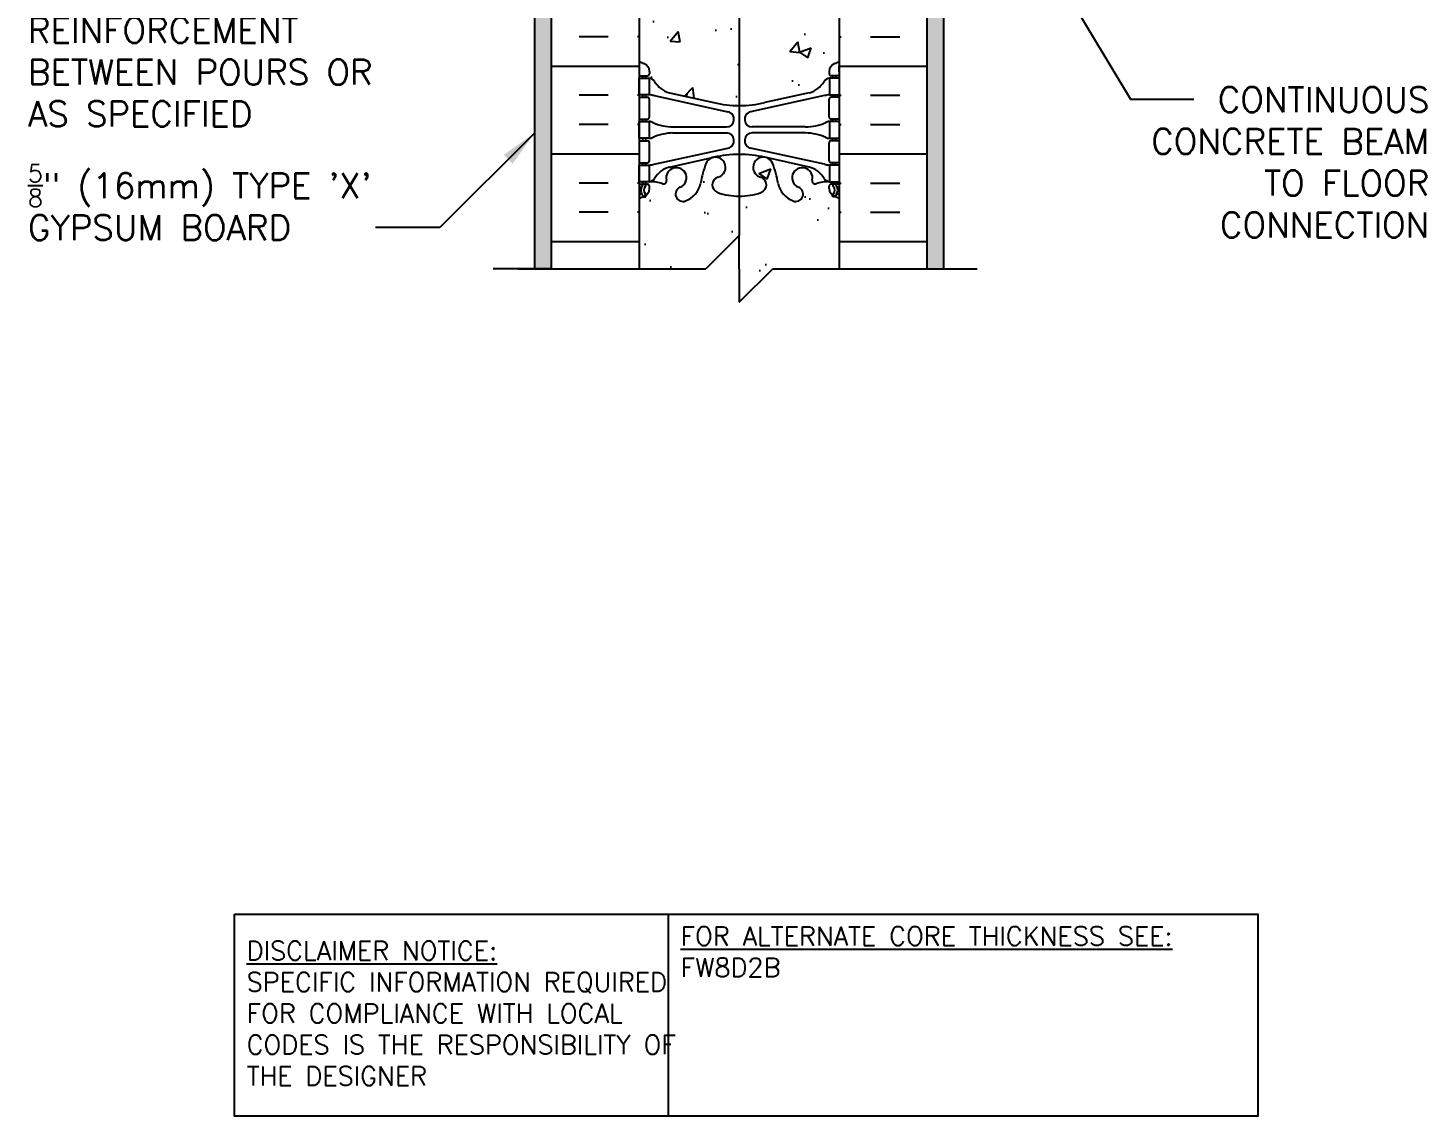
# Model space of a CAD drawing. Header units: inches. Extents: x 82.8 to 134.1, y 273.1 to 353.4.
# Drawn here: x 86.78 to 128.64, y 273.08 to 305.64 of the extents above; entities that cross this region are included whole.
import ezdxf

# ---------------------------------------------------------------- set-up
doc = ezdxf.new("R2010")
doc.units = ezdxf.units.IN
doc.header["$LTSCALE"] = 0.5
doc.header["$MEASUREMENT"] = 0
for name, color, linetype in [('HATCH', 12, 'Continuous'), ('line25', 2, 'Continuous'), ('LINE3', 3, 'Continuous'), ('LINE50', 5, 'Continuous'), ('LINE9', 9, 'Continuous'), ('TEXT', 4, 'Continuous'), ('Web_Edge', 9, 'Continuous')]:
    doc.layers.add(name, color=color, linetype=linetype)
doc.styles.add('DIM', font='romans.shx', dxfattribs={"width": 0.7})
doc.styles.add('ROMANS', font='romans')
doc.styles.get("Standard").update_dxf_attribs({"font": 'romans.shx'})
doc.dimstyles.new('ext', dxfattribs={"dimscale": 12, "dimtxt": 0.09375, "dimasz": 0.09375, "dimexe": 0.09375, "dimexo": 0.0625, "dimgap": 0.0625, "dimtad": 0, "dimjust": 1, "dimdec": 1, "dimzin": 3, "dimdsep": 46, "dimlunit": 4, "dimtxsty": 'DIM', "dimcen": 0.09, "dimdle": 0.09375, "dimclrt": 4, "dimadec": 0, "dimazin": 0, "dimtfac": 1, "dimtdec": 1, "dimtmove": 2, "dimatfit": 3, "dimfxl": 0, "dimfrac": 2, "dimtolj": 1, "dimtzin": 0, "dimarcsym": 0})
doc.dimstyles.new('ext_12', dxfattribs={"dimscale": 12, "dimtxt": 0.075, "dimasz": 0.09375, "dimexe": 0.09375, "dimexo": 0.0625, "dimgap": 0.0625, "dimtad": 1, "dimdec": 1, "dimzin": 2, "dimdsep": 46, "dimlunit": 4, "dimtxsty": 'DIM', "dimcen": 0.09, "dimdle": 0.09375, "dimclrt": 4, "dimadec": 0, "dimazin": 0, "dimtfac": 1, "dimtdec": 1, "dimtmove": 2, "dimatfit": 3, "dimfxl": 0, "dimfrac": 2, "dimtolj": 1, "dimtzin": 0, "dimarcsym": 0})

msp = doc.modelspace()

# ---------------------------------------------------------------- hatches: boundary and pattern name
at = {"layer": 'HATCH'}
h = msp.add_hatch(dxfattribs=at)
h.set_pattern_fill('INSUL', color=256, scale=7, style=0)
h.set_pattern_definition([(180, (216.1514, 0), (0, 2.625), []), (180, (216.1514, 0.875), (0, 2.625), [0.875, -0.875]), (180, (216.1514, 1.75), (0, 2.625), [0.875, -0.875])])
h.paths.add_polyline_path([(105.076, 316.436), (105.076, 298.436), (102.451, 298.436), (102.451, 313.436), (102.451, 316.436), (102.888, 316.436), (102.888, 315.936), (104.388, 315.936), (104.388, 316.436)])
h = msp.add_hatch(dxfattribs=at)
h.set_pattern_fill('INSUL', color=256, scale=7, style=0)
h.paths.add_polyline_path([(111.076, 316.436), (111.076, 298.436), (113.701, 298.436), (113.701, 313.436), (113.701, 316.436), (113.263, 316.436), (113.263, 315.936), (111.763, 315.936), (111.763, 316.436)])
h = msp.add_hatch(dxfattribs=at)
h.set_pattern_fill('AR-SAND', color=256, scale=0.25, style=0)
h.paths.add_polyline_path([(114.201, 315.936), (113.701, 315.936), (113.701, 313.436), (113.701, 298.436), (114.201, 298.436)])
h.paths.add_polyline_path([(102.451, 315.936), (101.951, 315.936), (101.951, 298.436), (102.451, 298.436)])
h = msp.add_hatch(dxfattribs=at)
h.set_pattern_fill('AR-CONC', color=256, scale=0.5)
h.set_pattern_definition([(50, (0, 0), (3.5863, -0.31376), [0.375, -4.125]), (355, (0, 0), (-0.693757, 3.76096), [0.3, -3.3]), (100.4514, (0.299, -0.026), (2.892544, 3.4472), [0.3187, -3.50571]), (46.1842, (0, 1), (5.336207, -0.827596), [0.5625, -6.1875]), (96.6356, (0.4447, 0.931), (4.67331, 4.87059), [0.47805, -5.25857]), (351.1842, (0, 1), (4.67331, 4.87059), [0.45, -4.95]), (21, (0.5, 0.75), (2.984535, -2.013094), [0.375, -4.125]), (326, (0.5, 0.75), (1.216577, 3.62575), [0.3, -3.3]), (71.4514, (0.7487, 0.5822), (4.201112, 1.612656), [0.3187, -3.50571]), (37.5, (0, 0), (0.0607993, 1.6644693), [0, -3.26, 0, -3.35, 0, -3.3125]), (7.5, (0, 0), (1.315348, 1.972059), [0, -1.91, 0, -3.185, 0, -1.2625]), (327.5, (-1.115, 0), (2.669112, -0.1127744), [0, -1.25, 0, -3.9, 0, -5.175]), (317.5, (-1.615, 0), (2.915931, 0.500525), [0, -1.625, 0, -2.59, 0, -3.675])])
h.paths.add_polyline_path([(111.076, 310.217, 0.082415), (110.932, 310.296, -0.317837), (110.766, 310.532), (110.766, 310.599, -0.414214), (110.828, 310.662), (110.876, 310.662), (110.876, 310.732), (110.771, 310.732, -0.188973), (110.615, 310.827, 0.196323), (110.166, 311.173), (108.844, 311.463, 0.057795), (108.076, 311.552, 0.057795), (107.308, 311.463), (105.986, 311.173, 0.196323), (105.537, 310.827, -0.188973), (105.381, 310.732), (105.276, 310.732), (105.276, 310.662), (105.323, 310.662, -0.414214), (105.386, 310.599), (105.386, 310.532, -0.317837), (105.219, 310.296, 0.082415), (105.076, 310.217), (105.076, 304.654, 0.082415), (105.219, 304.575, -0.317837), (105.386, 304.339), (105.386, 304.272, -0.414214), (105.323, 304.209), (105.276, 304.209), (105.276, 304.139), (105.381, 304.139, -0.188973), (105.537, 304.045, 0.196323), (105.986, 303.698), (107.308, 303.408, 0.057795), (108.076, 303.319, 0.057795), (108.844, 303.408), (110.166, 303.698, 0.196323), (110.615, 304.045, -0.188973), (110.771, 304.139), (110.876, 304.139), (110.876, 304.209), (110.828, 304.209, -0.414214), (110.766, 304.272), (110.766, 304.339, -0.317837), (110.932, 304.575, 0.082415), (111.076, 304.654)])
h.paths.add_polyline_path([(111.076, 300.525, 0.064398), (110.966, 300.591), (110.876, 300.591), (110.876, 300.632, -0.249069), (110.766, 300.839), (110.766, 300.907, -0.414214), (110.828, 300.969), (110.876, 300.969), (110.876, 301.039), (110.771, 301.039, 0.10046), (110.377, 300.982, -0.601435), (110.257, 301.087, 2.182095), (109.847, 300.874, -1), (109.684, 300.466, -0.24438), (109.236, 300.986, 0.053157), (109.07, 301.601, 0.223253), (108.869, 301.765), (108.85, 301.77, 0.955472), (108.711, 301.176, -0.735593), (108.724, 300.718, -0.082755), (108.076, 300.61, -0.082755), (107.427, 300.718, -0.735593), (107.44, 301.176, 0.955472), (107.302, 301.77), (107.282, 301.765, 0.223253), (107.082, 301.601, 0.053157), (106.916, 300.986, -0.24438), (106.467, 300.466, -1), (106.304, 300.874, 2.182095), (105.894, 301.087, -0.601435), (105.774, 300.982, 0.10046), (105.381, 301.039), (105.276, 301.039), (105.276, 300.969), (105.323, 300.969, -0.414214), (105.386, 300.907), (105.386, 300.839, -0.249069), (105.276, 300.632), (105.276, 300.591), (105.186, 300.591, 0.064398), (105.076, 300.525), (105.076, 298.436), (107.076, 298.436), (108.076, 299.436), (108.076, 298.436), (108.076, 297.436), (109.076, 298.436), (111.076, 298.436)])

# ---------------------------------------------------------------- linework, layer by layer
at = {"layer": 'line25'}
for p, q in [((105.076, 316.436), (105.076, 298.436)), ((111.076, 298.436), (111.076, 316.436))]:
    msp.add_line(p, q, dxfattribs=at)
at = {"layer": 'LINE3'}
msp.add_line((108.076, 326.936), (108.076, 299.436), dxfattribs=at)
at = {"layer": 'LINE50'}
for p, q in [((102.451, 298.436), (102.451, 316.436)), ((113.701, 298.436), (113.701, 313.436))]:
    msp.add_line(p, q, dxfattribs=at)
at = {"layer": 'LINE9'}
for p, q in [((101.951, 298.436), (101.951, 315.936)), ((114.201, 298.436), (114.201, 315.936)), ((108.076, 299.436), (107.076, 298.436)), ((108.076, 298.436), (108.076, 299.436)), ((102.451, 298.436), (100.707, 298.436)), ((101.451, 298.436), (107.076, 298.436)), ((108.076, 297.436), (109.076, 298.436)), ((108.076, 298.436), (108.076, 297.436)), ((109.076, 298.436), (115.201, 298.436))]:
    msp.add_line(p, q, dxfattribs=at)
at = {"layer": 'TEXT'}
msp.add_lwpolyline([(92.958, 279.119), (105.942, 279.119), (105.942, 273.081), (92.958, 273.081)], close=True, dxfattribs=at)
msp.add_lwpolyline([(105.942, 279.119), (123.602, 279.119), (123.602, 273.081), (105.942, 273.081)], dxfattribs=at)
at = {"layer": 'Web_Edge'}
for p, q in [((105.086, 304.329), (105.086, 304.515)), ((105.086, 304.329), (105.086, 304.515)), ((105.386, 304.339), (105.386, 304.272)), ((105.386, 304.339), (105.386, 304.272)), ((110.766, 304.339), (110.766, 304.272)), ((110.766, 304.339), (110.766, 304.272)), ((111.066, 304.329), (111.066, 304.515)), ((111.066, 304.329), (111.066, 304.515)), ((105.076, 304.209), (105.323, 304.209)), ((105.076, 304.209), (105.323, 304.209)), ((105.186, 304.139), (105.186, 304.209)), ((105.186, 304.139), (105.186, 304.209)), ((105.276, 304.139), (105.276, 304.209)), ((105.276, 304.139), (105.276, 304.209)), ((111.076, 304.209), (110.828, 304.209)), ((111.076, 304.209), (110.828, 304.209)), ((110.876, 304.139), (110.876, 304.209)), ((110.876, 304.139), (110.876, 304.209)), ((110.966, 304.139), (110.966, 304.209)), ((110.966, 304.139), (110.966, 304.209)), ((105.076, 303.569), (105.323, 303.569)), ((105.076, 303.569), (105.323, 303.569)), ((105.186, 303.569), (105.186, 303.639)), ((105.186, 303.569), (105.186, 303.639)), ((105.276, 303.569), (105.276, 303.639)), ((105.276, 303.569), (105.276, 303.639)), ((105.386, 302.972), (105.386, 303.507)), ((105.386, 302.972), (105.386, 303.507)), ((105.525, 303.616), (107.736, 303.134)), ((105.525, 303.616), (107.736, 303.134)), ((105.986, 303.698), (107.308, 303.408)), ((105.986, 303.698), (107.308, 303.408)), ((110.627, 303.616), (108.415, 303.134)), ((110.627, 303.616), (108.415, 303.134)), ((110.166, 303.698), (108.844, 303.408)), ((110.166, 303.698), (108.844, 303.408)), ((110.766, 302.972), (110.766, 303.507)), ((110.766, 302.972), (110.766, 303.507)), ((111.076, 303.569), (110.828, 303.569)), ((111.076, 303.569), (110.828, 303.569)), ((110.876, 303.569), (110.876, 303.639)), ((110.876, 303.569), (110.876, 303.639)), ((110.966, 303.569), (110.966, 303.639)), ((110.966, 303.569), (110.966, 303.639)), ((105.076, 302.909), (105.323, 302.909)), ((105.076, 302.909), (105.323, 302.909)), ((105.186, 302.839), (105.186, 302.909)), ((105.186, 302.839), (105.186, 302.909)), ((105.276, 302.839), (105.276, 302.909)), ((105.276, 302.839), (105.276, 302.909)), ((106.09, 302.679), (107.687, 302.679)), ((106.09, 302.679), (107.687, 302.679)), ((110.061, 302.679), (108.465, 302.679)), ((110.061, 302.679), (108.465, 302.679)), ((111.076, 302.909), (110.828, 302.909)), ((111.076, 302.909), (110.828, 302.909)), ((110.876, 302.839), (110.876, 302.909)), ((110.876, 302.839), (110.876, 302.909)), ((110.966, 302.839), (110.966, 302.909)), ((110.966, 302.839), (110.966, 302.909)), ((105.076, 302.269), (105.323, 302.269)), ((105.076, 302.269), (105.323, 302.269)), ((105.186, 302.269), (105.186, 302.339)), ((105.186, 302.269), (105.186, 302.339)), ((105.276, 302.269), (105.276, 302.339)), ((105.276, 302.269), (105.276, 302.339)), ((106.09, 302.499), (107.687, 302.499)), ((106.09, 302.499), (107.687, 302.499)), ((110.061, 302.499), (108.465, 302.499)), ((110.061, 302.499), (108.465, 302.499)), ((111.076, 302.269), (110.828, 302.269)), ((111.076, 302.269), (110.828, 302.269)), ((110.876, 302.269), (110.876, 302.339)), ((110.876, 302.269), (110.876, 302.339)), ((110.966, 302.269), (110.966, 302.339)), ((110.966, 302.269), (110.966, 302.339)), ((105.386, 301.672), (105.386, 302.207)), ((105.386, 301.672), (105.386, 302.207)), ((105.525, 301.563), (107.736, 302.045)), ((105.525, 301.563), (107.736, 302.045)), ((110.627, 301.563), (108.415, 302.045)), ((110.627, 301.563), (108.415, 302.045)), ((110.766, 301.672), (110.766, 302.207)), ((110.766, 301.672), (110.766, 302.207)), ((105.076, 301.609), (105.323, 301.609)), ((105.076, 301.609), (105.323, 301.609)), ((105.186, 301.539), (105.186, 301.609)), ((105.186, 301.539), (105.186, 301.609)), ((105.276, 301.539), (105.276, 301.609)), ((105.276, 301.539), (105.276, 301.609)), ((105.986, 301.481), (107.308, 301.771)), ((105.986, 301.481), (107.308, 301.771)), ((110.166, 301.481), (108.844, 301.771)), ((110.166, 301.481), (108.844, 301.771)), ((111.076, 301.609), (110.828, 301.609)), ((111.076, 301.609), (110.828, 301.609)), ((110.876, 301.539), (110.876, 301.609)), ((110.876, 301.539), (110.876, 301.609)), ((110.966, 301.539), (110.966, 301.609)), ((110.966, 301.539), (110.966, 301.609)), ((105.076, 300.969), (105.323, 300.969)), ((105.076, 300.969), (105.323, 300.969)), ((105.186, 300.969), (105.186, 301.039)), ((105.186, 300.969), (105.186, 301.039)), ((105.276, 300.969), (105.276, 301.039)), ((105.276, 300.969), (105.276, 301.039)), ((111.076, 300.969), (110.828, 300.969)), ((111.076, 300.969), (110.828, 300.969)), ((110.876, 300.969), (110.876, 301.039)), ((110.876, 300.969), (110.876, 301.039)), ((110.966, 300.969), (110.966, 301.039)), ((110.966, 300.969), (110.966, 301.039)), ((105.076, 300.869), (105.118, 300.869)), ((105.076, 300.869), (105.118, 300.869)), ((105.186, 300.591), (105.276, 300.591)), ((105.186, 300.591), (105.276, 300.591)), ((105.276, 300.591), (105.276, 300.632)), ((105.276, 300.591), (105.276, 300.632)), ((105.386, 300.839), (105.386, 300.907)), ((105.386, 300.839), (105.386, 300.907)), ((110.766, 300.839), (110.766, 300.907)), ((110.766, 300.839), (110.766, 300.907)), ((110.876, 300.591), (110.876, 300.632)), ((110.876, 300.591), (110.876, 300.632)), ((110.966, 300.591), (110.876, 300.591)), ((110.966, 300.591), (110.876, 300.591)), ((111.076, 300.869), (111.034, 300.869)), ((111.076, 300.869), (111.034, 300.869))]:
    msp.add_line(p, q, dxfattribs=at)
for points in [[(105.081, 304.139), (105.381, 304.139), (105.381, 303.639), (105.081, 303.639)], [(105.081, 304.139), (105.381, 304.139), (105.381, 303.639), (105.081, 303.639)], [(111.071, 304.139), (110.771, 304.139), (110.771, 303.639), (111.071, 303.639)], [(111.071, 304.139), (110.771, 304.139), (110.771, 303.639), (111.071, 303.639)], [(105.081, 302.839), (105.381, 302.839), (105.381, 302.339), (105.081, 302.339)], [(105.081, 302.839), (105.381, 302.839), (105.381, 302.339), (105.081, 302.339)], [(111.071, 302.839), (110.771, 302.839), (110.771, 302.339), (111.071, 302.339)], [(111.071, 302.839), (110.771, 302.839), (110.771, 302.339), (111.071, 302.339)], [(105.081, 301.539), (105.381, 301.539), (105.381, 301.039), (105.081, 301.039)], [(105.081, 301.539), (105.381, 301.539), (105.381, 301.039), (105.081, 301.039)], [(111.071, 301.539), (110.771, 301.539), (110.771, 301.039), (111.071, 301.039)], [(111.071, 301.539), (110.771, 301.539), (110.771, 301.039), (111.071, 301.039)]]:
    msp.add_lwpolyline(points, close=True, dxfattribs=at)
for centre, radius, start, end in [((105.386, 305.047), 0.5, 231.6833, 250.5288), ((105.386, 305.047), 0.5, 231.6833, 250.5288), ((105.386, 305.047), 0.6, 238.8907, 238.927), ((105.066, 304.515), 0.02, 360, 58.927), ((105.386, 305.047), 0.6, 238.8907, 238.927), ((105.066, 304.515), 0.02, 360, 58.927), ((105.066, 304.329), 0.02, 299.988, 360), ((105.066, 304.329), 0.02, 299.988, 360), ((105.136, 304.339), 0.25, 0, 70.5288), ((105.136, 304.339), 0.25, 0, 70.5288), ((111.016, 304.339), 0.25, 109.4712, 180), ((111.016, 304.339), 0.25, 109.4712, 180), ((110.766, 305.047), 0.5, 289.4712, 308.3167), ((110.766, 305.047), 0.5, 289.4712, 308.3167), ((111.086, 304.515), 0.02, 121.073, 180), ((111.086, 304.515), 0.02, 121.073, 180), ((111.086, 304.329), 0.02, 180, 240.012), ((111.086, 304.329), 0.02, 180, 240.012), ((110.766, 305.047), 0.6, 301.073, 301.1093), ((110.766, 305.047), 0.6, 301.073, 301.1093), ((105.323, 304.272), 0.0625, 270, 0), ((105.323, 304.272), 0.0625, 270, 0), ((105.338, 303.893), 0.25, 37.2777, 80.0823), ((105.338, 303.893), 0.25, 37.2777, 80.0823), ((106.185, 304.421), 0.75, 210.155, 254.5838), ((106.185, 304.421), 0.75, 210.155, 254.5838), ((109.966, 304.421), 0.75, 285.4162, 329.845), ((109.966, 304.421), 0.75, 285.4162, 329.845), ((110.814, 303.893), 0.25, 99.9177, 142.7223), ((110.814, 303.893), 0.25, 99.9177, 142.7223), ((110.828, 304.272), 0.0625, 180, 270), ((110.828, 304.272), 0.0625, 180, 270), ((105.323, 303.507), 0.0625, 0, 90), ((105.323, 303.507), 0.0625, 0, 90), ((105.29, 302.644), 1, 76.4291, 84.7991), ((105.29, 302.644), 1, 76.4291, 84.7991), ((110.861, 302.644), 1, 95.2009, 103.5709), ((110.861, 302.644), 1, 95.2009, 103.5709), ((110.828, 303.507), 0.0625, 90, 180), ((110.828, 303.507), 0.0625, 90, 180), ((108.076, 306.675), 3.356, 256.7692, 270), ((108.076, 306.675), 3.356, 256.7692, 270), ((107.687, 302.909), 0.23, 270, 77.6055), ((107.687, 302.909), 0.23, 270, 77.6055), ((108.076, 306.675), 3.356, 270, 283.2308), ((108.076, 306.675), 3.356, 270, 283.2308), ((108.465, 302.909), 0.23, 102.3945, 270), ((108.465, 302.909), 0.23, 102.3945, 270), ((105.323, 302.972), 0.0625, 270, 0), ((105.323, 302.972), 0.0625, 270, 0), ((105.377, 302.621), 0.219, 60.4937, 88.92), ((105.377, 302.621), 0.219, 60.4937, 88.92), ((105.377, 302.621), 0.219, 60.4937, 88.92), ((105.377, 302.621), 0.219, 60.4937, 88.92), ((106.121, 304.279), 1.6, 246.5673, 268.9203), ((106.121, 304.279), 1.6, 246.5673, 268.9203), ((106.121, 304.279), 1.6, 246.5673, 268.9203), ((106.121, 304.279), 1.6, 246.5673, 268.9203), ((110.031, 304.279), 1.6, 271.0797, 293.4327), ((110.031, 304.279), 1.6, 271.0797, 293.4327), ((110.031, 304.279), 1.6, 271.0797, 293.4327), ((110.031, 304.279), 1.6, 271.0797, 293.4327), ((110.775, 302.621), 0.219, 91.08, 119.5063), ((110.775, 302.621), 0.219, 91.08, 119.5063), ((110.775, 302.621), 0.219, 91.08, 119.5063), ((110.775, 302.621), 0.219, 91.08, 119.5063), ((110.828, 302.972), 0.0625, 180, 270), ((110.828, 302.972), 0.0625, 180, 270), ((105.323, 302.207), 0.0625, 0, 90), ((105.323, 302.207), 0.0625, 0, 90), ((105.377, 302.558), 0.219, 271.08, 299.5063), ((105.377, 302.558), 0.219, 271.08, 299.5063), ((106.121, 300.9), 1.6, 91.0797, 113.4327), ((106.121, 300.9), 1.6, 91.0797, 113.4327), ((107.687, 302.269), 0.23, 282.3945, 90), ((107.687, 302.269), 0.23, 282.3945, 90), ((108.465, 302.269), 0.23, 90, 257.6055), ((108.465, 302.269), 0.23, 90, 257.6055), ((110.031, 300.9), 1.6, 66.5673, 88.9203), ((110.031, 300.9), 1.6, 66.5673, 88.9203), ((110.775, 302.558), 0.219, 240.4937, 268.92), ((110.775, 302.558), 0.219, 240.4937, 268.92), ((110.828, 302.207), 0.0625, 90, 180), ((110.828, 302.207), 0.0625, 90, 180), ((108.076, 298.504), 3.356, 90, 103.2308), ((108.076, 298.504), 3.356, 90, 103.2308), ((108.076, 298.504), 3.356, 76.7692, 90), ((108.076, 298.504), 3.356, 76.7692, 90), ((105.323, 301.672), 0.0625, 270, 0), ((105.323, 301.672), 0.0625, 270, 0), ((105.29, 302.535), 1, 275.2009, 283.5709), ((105.29, 302.535), 1, 275.2009, 283.5709), ((106.185, 300.758), 0.75, 105.4162, 149.845), ((106.185, 300.758), 0.75, 105.4162, 149.845), ((106.191, 301.157), 0.305, 291.8037, 193.3205), ((106.191, 301.157), 0.305, 291.8037, 193.3205), ((109.879, 300.516), 3, 158.8016, 170.9727), ((109.879, 300.516), 3, 158.8016, 170.9727), ((107.357, 301.47), 0.305, 285.7253, 154.6218), ((107.357, 301.47), 0.305, 285.7253, 154.6218), ((108.794, 301.47), 0.305, 25.3782, 254.2747), ((108.794, 301.47), 0.305, 25.3782, 254.2747), ((106.273, 300.516), 3, 9.0273, 21.1984), ((106.273, 300.516), 3, 9.0273, 21.1984), ((109.961, 301.157), 0.305, 346.6795, 248.1963), ((109.961, 301.157), 0.305, 346.6795, 248.1963), ((109.966, 300.758), 0.75, 30.155, 74.5838), ((109.966, 300.758), 0.75, 30.155, 74.5838), ((110.861, 302.535), 1, 256.4291, 264.7991), ((110.861, 302.535), 1, 256.4291, 264.7991), ((110.828, 301.672), 0.0625, 180, 270), ((110.828, 301.672), 0.0625, 180, 270), ((105.379, 300.785), 0.25, 137.5391, 219.8855), ((105.379, 300.785), 0.25, 137.5391, 219.8855), ((105.228, 300.923), 0.045, 317.5391, 137.5391), ((105.228, 300.923), 0.045, 317.5391, 137.5391), ((105.323, 300.907), 0.0625, 360, 90), ((105.323, 300.907), 0.0625, 360, 90), ((105.338, 301.286), 0.25, 279.9177, 322.7223), ((105.338, 301.286), 0.25, 279.9177, 322.7223), ((105.437, 300.041), 1, 70.0933, 93.2121), ((105.437, 300.041), 1, 70.0933, 93.2121), ((105.806, 301.066), 0.09, 251.1349, 13.3205), ((105.806, 301.066), 0.09, 251.1349, 13.3205), ((106.191, 301.157), 0.745, 291.8037, 346.7348), ((106.191, 301.157), 0.745, 291.8037, 346.7348), ((107.505, 300.945), 0.24, 105.7253, 251.077), ((107.505, 300.945), 0.24, 105.7253, 251.077), ((108.646, 300.945), 0.24, 288.923, 74.2747), ((108.646, 300.945), 0.24, 288.923, 74.2747), ((109.961, 301.157), 0.745, 193.2652, 248.1963), ((109.961, 301.157), 0.745, 193.2652, 248.1963), ((110.345, 301.066), 0.09, 166.6795, 288.8651), ((110.345, 301.066), 0.09, 166.6795, 288.8651), ((110.715, 300.041), 1, 86.7879, 109.9067), ((110.715, 300.041), 1, 86.7879, 109.9067), ((110.814, 301.286), 0.25, 217.2777, 260.0823), ((110.814, 301.286), 0.25, 217.2777, 260.0823), ((110.828, 300.907), 0.0625, 90, 180), ((110.828, 300.907), 0.0625, 90, 180), ((110.923, 300.923), 0.045, 42.4609, 222.4609), ((110.923, 300.923), 0.045, 42.4609, 222.4609), ((110.772, 300.785), 0.25, 320.1145, 42.4609), ((110.772, 300.785), 0.25, 320.1145, 42.4609), ((105.386, 300.132), 0.6, 114.9252, 121.1093), ((105.386, 300.132), 0.6, 114.9252, 121.1093), ((105.386, 300.132), 0.5, 109.4712, 128.3167), ((105.386, 300.132), 0.5, 109.4712, 128.3167), ((105.118, 300.849), 0.02, 345.8459, 90), ((105.118, 300.849), 0.02, 345.8459, 90), ((105.124, 300.695), 0.02, 294.9252, 19.2084), ((105.124, 300.695), 0.02, 294.9252, 19.2084), ((105.222, 300.654), 0.045, 218.552, 40.8121), ((105.222, 300.654), 0.045, 218.552, 40.8121), ((105.379, 300.785), 0.16, 137.5391, 219.9999), ((105.379, 300.785), 0.16, 137.5391, 219.9999), ((105.136, 300.839), 0.25, 289.4712, 360), ((105.136, 300.839), 0.25, 289.4712, 360), ((106.386, 300.67), 0.22, 111.8037, 291.8037), ((106.386, 300.67), 0.22, 111.8037, 291.8037), ((108.076, 302.61), 2, 251.077, 270), ((108.076, 302.61), 2, 251.077, 270), ((108.076, 302.61), 2, 270, 288.923), ((108.076, 302.61), 2, 270, 288.923), ((109.766, 300.67), 0.22, 248.1963, 68.1963), ((109.766, 300.67), 0.22, 248.1963, 68.1963), ((111.016, 300.839), 0.25, 180, 250.5288), ((111.016, 300.839), 0.25, 180, 250.5288), ((110.93, 300.654), 0.045, 139.1879, 321.448), ((110.93, 300.654), 0.045, 139.1879, 321.448), ((110.772, 300.785), 0.16, 320.0001, 42.4609), ((110.772, 300.785), 0.16, 320.0001, 42.4609), ((110.766, 300.132), 0.5, 51.6833, 70.5288), ((110.766, 300.132), 0.5, 51.6833, 70.5288), ((111.027, 300.695), 0.02, 160.7916, 245.0748), ((111.027, 300.695), 0.02, 160.7916, 245.0748), ((111.034, 300.849), 0.02, 90, 194.1541), ((111.034, 300.849), 0.02, 90, 194.1541), ((110.766, 300.132), 0.6, 58.8907, 65.0748), ((110.766, 300.132), 0.6, 58.8907, 65.0748)]:
    msp.add_arc(centre, radius, start, end, dxfattribs=at)

# ---------------------------------------------------------------- texts
at = {"layer": 'TEXT', "attachment_point": 4}
for s, insert, char_height, width in [('\\A1;WET SET DOWELS TO MATCH VERTICAL REINFORCEMENT BETWEEN POURS OR AS SPECIFIED', (86.778, 305.572), 0.75, 12.87555), ('\\A1;{\\H0.7x;\\S5/8;}" (16mm) TYPE \'X\' GYPSUM BOARD', (86.778, 300.423), 0.75, 12.87555), ('{\\LFOR ALTERNATE CORE THICKNESS SEE:\\P}FW8D2B', (106.317, 277.995), 0.5625, 23.33295), ('{\\LDISCLAIMER NOTICE:}\\PSPECIFIC INFORMATION REQUIRED FOR COMPLIANCE WITH LOCAL CODES IS THE RESPONSIBILITY OF THE DESIGNER', (93.325, 276.153), 0.5625, 14.00235)]:
    msp.add_mtext(s, dxfattribs=dict(at, insert=insert, char_height=char_height, width=width))
at = {"layer": 'TEXT', "insert": (128.732, 301.624), "char_height": 0.75, "width": 9.88248, "attachment_point": 6, "style": 'ROMANS'}
msp.add_mtext('CONTINUOUS CONCRETE BEAM \\PTO FLOOR CONNECTION', dxfattribs=at)

# ---------------------------------------------------------------- leaders
at = {"layer": 'TEXT'}
msp.add_leader([(111.115, 318.009), (119.783, 303.507), (121.685, 303.507)], dimstyle='ext_12', override={"dimgap": 0.0625, "dimtad": 0}, dxfattribs=at)
msp.add_leader([(101.951, 302.507), (99.11, 299.667), (97.186, 299.667)], dimstyle='ext', dxfattribs=at)

doc.saveas('drawing.dxf')
